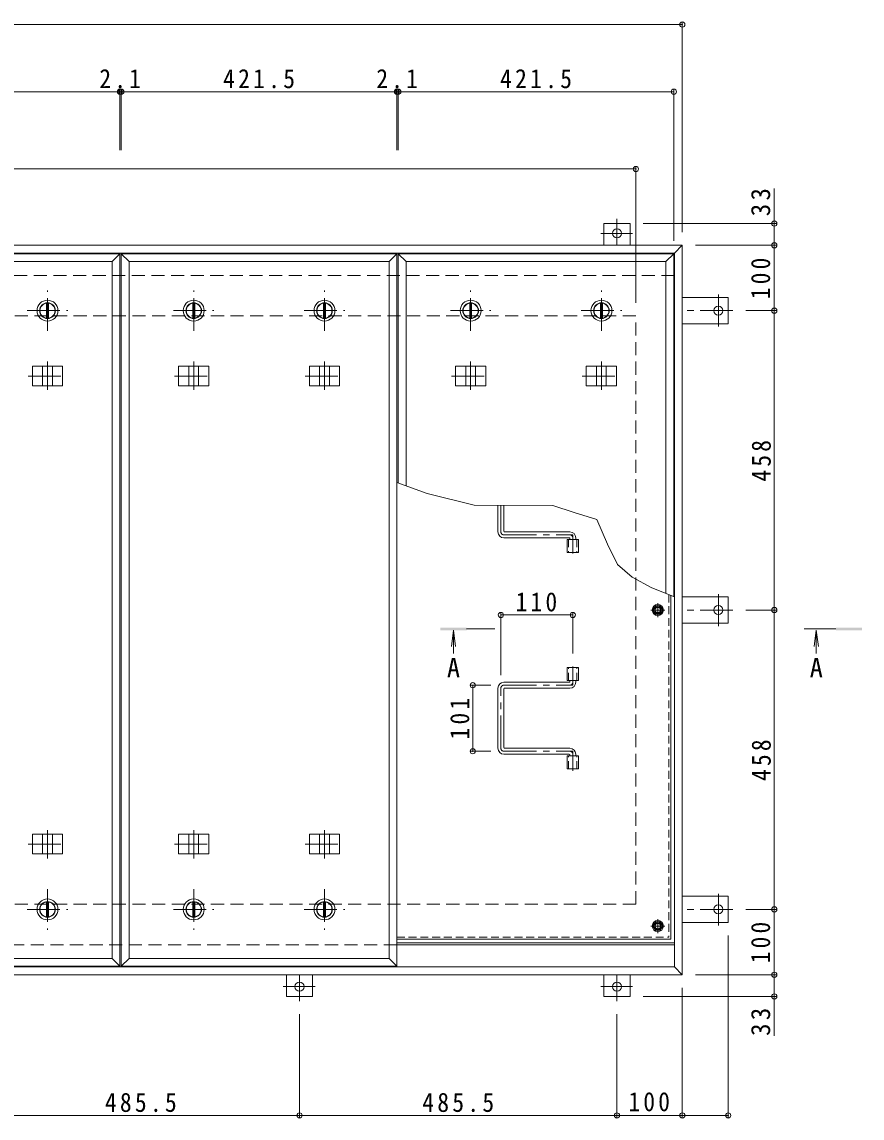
# Model space of a CAD drawing. Units: millimetres at full size, sheet at 1:10. Extents: x -2685 to 2799, y -1962 to 1857.
# Drawn here: x -1273 to 12, y -296 to 1381 of the extents above; entities that cross this region are included whole.
import ezdxf
from ezdxf.enums import TextEntityAlignment as Align

# ---------------------------------------------------------------- set-up
doc = ezdxf.new("R2010")
doc.units = ezdxf.units.MM
doc.header["$LTSCALE"] = 10
doc.header["$PDMODE"] = 32
doc.header["$PDSIZE"] = 8
for name, pattern in [('CHAIN1', [8, 5, -1, 1, -1]), ('DASHED1', [1.8, 1.2, -0.6]), ('DASHED2', [3, 2, -1])]:
    doc.linetypes.add(name, pattern=pattern)
for name, color, linetype, lineweight in [('0-1_躯体', 2, 'DASHED2', 9), ('0-2_仕上', 4, 'Continuous', 9), ('0-3_建具', 4, 'Continuous', 9), ('0-5_寸法', 7, 'Continuous', 9), ('0-6_ハッチ', 6, 'Continuous', 9), ('0-7', 5, 'Continuous', 5), ('0-A', 3, 'CHAIN1', 9), ('0-B', 2, 'Continuous', 9), ('0-C', 2, 'Continuous', 9), ('0-E', 3, 'Continuous', 9), ('0-F', 7, 'Continuous', 9)]:
    doc.layers.add(name, color=color, linetype=linetype, lineweight=lineweight)
doc.styles.add('ＭＳ ゴシック', font='')
doc.styles.get('ＭＳ ゴシック').set_extended_font_data('MS Gothic')

msp = doc.modelspace()

# ---------------------------------------------------------------- linework, layer by layer
at = {"layer": '0-1_躯体'}
for p, q in [((-274.54, 992.92), (-2392.54, 992.92)), ((-2333.54, 930.92), (-333.54, 930.92)), ((-333.54, 30.92), (-333.54, 930.92)), ((-2333.54, 30.92), (-333.54, 30.92)), ((-699.17, -31.08), (-2392.54, -31.08))]:
    msp.add_line(p, q, dxfattribs=at)
at = {"layer": '0-1_躯体', "linetype": 'Continuous'}
msp.add_line((-274.54, -31.08), (-699.17, -31.08), dxfattribs=at)
at = {"layer": '0-2_仕上'}
for p, q in [((-1122.79, -64.08), (-1122.79, 1025.92)), ((-1120.67, -64.08), (-1120.67, 1025.92)), ((-699.17, -64.08), (-699.17, 1025.92)), ((-697.04, 675.17), (-697.04, 1025.92)), ((-275.54, 501.69), (-275.54, 1025.92)), ((-1134.79, -52.08), (-1134.79, 1013.92)), ((-1108.67, -52.08), (-1108.67, 1013.92)), ((-711.17, -52.08), (-711.17, 1013.92)), ((-685.04, 670.84), (-685.04, 1013.92)), ((-287.54, 506.34), (-287.54, 1013.92)), ((-612.54, 450.09), (-615.81, 425.3)), ((-612.54, 450.09), (-612.54, 414.48)), ((-612.54, 450.09), (-609.28, 425.3)), ((-57.6, 450.09), (-60.86, 425.3)), ((-57.6, 450.09), (-54.33, 425.3)), ((-57.6, 450.09), (-57.6, 414.48))]:
    msp.add_line(p, q, dxfattribs=at)
at = {"layer": '0-2_仕上', "color": 3}
for p, q in [((-438.69, 588.92), (-438.69, 568.92)), ((-438.69, 588.92), (-421.39, 588.92)), ((-421.39, 588.92), (-421.39, 568.92)), ((-438.69, 568.92), (-421.39, 568.92)), ((-438.69, 372.92), (-438.69, 392.92)), ((-438.69, 392.92), (-421.39, 392.92)), ((-421.39, 372.92), (-421.39, 392.92)), ((-438.69, 372.92), (-421.39, 372.92)), ((-438.69, 237.92), (-438.69, 257.92)), ((-438.69, 257.92), (-421.39, 257.92)), ((-421.39, 237.92), (-421.39, 257.92)), ((-438.69, 237.92), (-421.39, 237.92))]:
    msp.add_line(p, q, dxfattribs=at)
at = {"layer": '0-2_仕上', "color": 3, "linetype": 'DASHED1'}
for p, q in [((-436.39, 588.92), (-436.39, 568.92)), ((-423.69, 588.92), (-423.69, 568.92)), ((-436.39, 372.92), (-436.39, 392.92)), ((-423.69, 372.92), (-423.69, 392.92)), ((-436.39, 237.92), (-436.39, 257.92)), ((-423.69, 237.92), (-423.69, 257.92))]:
    msp.add_line(p, q, dxfattribs=at)
at = {"layer": '0-2_仕上', "linetype": 'CHAIN1'}
for p, q in [((-549.54, 452.09), (-592.54, 452.09)), ((-76.23, 452.09), (-27.6, 452.09))]:
    msp.add_line(p, q, dxfattribs=at)
at = {"layer": '0-2_仕上'}
for points in [[(-1532.29, 1013.92), (-1544.29, 1025.92), (-1122.79, 1025.92)], [(-1532.29, 1013.92), (-1134.79, 1013.92), (-1122.79, 1025.92)], [(-1108.67, 1013.92), (-1120.67, 1025.92), (-699.17, 1025.92)], [(-1108.67, 1013.92), (-711.17, 1013.92), (-699.17, 1025.92)], [(-685.04, 1013.92), (-697.04, 1025.92), (-275.54, 1025.92)], [(-685.04, 1013.92), (-287.54, 1013.92), (-275.54, 1025.92)], [(-1532.29, -52.08), (-1544.29, -64.08), (-1122.79, -64.08)], [(-1532.29, -52.08), (-1134.79, -52.08), (-1122.79, -64.08)], [(-1108.67, -52.08), (-1120.67, -64.08), (-699.17, -64.08)], [(-1108.67, -52.08), (-711.17, -52.08), (-699.17, -64.08)]]:
    msp.add_lwpolyline(points, dxfattribs=at)
for points in [[(-632.54, 450.09), (-632.54, 454.09), (-592.54, 450.09), (-592.54, 454.09)], [(-27.6, 450.09), (-27.6, 454.09), (12.4, 450.09), (12.4, 454.09)]]:
    msp.add_solid(points, dxfattribs=at)
at = {"layer": '0-3_建具', "color": 2}
for p, q in [((-262.54, 1038.92), (-2404.54, 1038.92)), ((-274.54, 1026.92), (-2392.54, 1026.92)), ((-262.54, 1038.92), (-274.54, 1026.92)), ((-274.54, -65.08), (-274.54, 1026.92)), ((-262.54, -77.08), (-262.54, 1038.92)), ((-274.54, -31.08), (-699.17, -31.08)), ((-274.54, -65.08), (-2392.54, -65.08)), ((-262.54, -77.08), (-274.54, -65.08)), ((-262.54, -77.08), (-2404.54, -77.08))]:
    msp.add_line(p, q, dxfattribs=at)
at = {"layer": '0-3_建具', "linetype": 'CHAIN1'}
for p, q in [((-1233.54, 861.04), (-1233.54, 817.8)), ((-1009.92, 861.04), (-1009.92, 817.8)), ((-809.92, 861.04), (-809.92, 817.8)), ((-586.29, 861.04), (-586.29, 817.8)), ((-386.29, 861.04), (-386.29, 817.8)), ((-1262.95, 838.92), (-1204.13, 838.92)), ((-1039.33, 838.92), (-980.51, 838.92)), ((-839.33, 838.92), (-780.51, 838.92)), ((-615.7, 838.92), (-556.88, 838.92)), ((-415.7, 838.92), (-356.88, 838.92)), ((-1233.54, 100.81), (-1233.54, 144.04)), ((-1009.92, 100.81), (-1009.92, 144.04)), ((-809.92, 100.81), (-809.92, 144.04)), ((-1262.95, 122.92), (-1204.13, 122.92)), ((-1039.33, 122.92), (-980.51, 122.92)), ((-839.33, 122.92), (-780.51, 122.92))]:
    msp.add_line(p, q, dxfattribs=at)
at = {"layer": '0-3_建具'}
for p, q in [((-1256.63, 853.92), (-1256.63, 823.92)), ((-1256.63, 853.92), (-1210.46, 853.92)), ((-1241.04, 853.92), (-1241.04, 823.92)), ((-1226.04, 853.92), (-1226.04, 823.92)), ((-1210.46, 853.92), (-1210.46, 823.92)), ((-1033.01, 853.92), (-1033.01, 823.92)), ((-1033.01, 853.92), (-986.83, 853.92)), ((-1017.42, 853.92), (-1017.42, 823.92)), ((-1002.42, 853.92), (-1002.42, 823.92)), ((-986.83, 853.92), (-986.83, 823.92)), ((-833.01, 853.92), (-833.01, 823.92)), ((-833.01, 853.92), (-786.83, 853.92)), ((-817.42, 853.92), (-817.42, 823.92)), ((-802.42, 853.92), (-802.42, 823.92)), ((-786.83, 853.92), (-786.83, 823.92)), ((-609.38, 853.92), (-609.38, 823.92)), ((-609.38, 853.92), (-563.21, 853.92)), ((-593.79, 853.92), (-593.79, 823.92)), ((-578.79, 853.92), (-578.79, 823.92)), ((-563.21, 853.92), (-563.21, 823.92)), ((-409.38, 853.92), (-409.38, 823.92)), ((-409.38, 853.92), (-363.21, 853.92)), ((-393.79, 853.92), (-393.79, 823.92)), ((-378.79, 853.92), (-378.79, 823.92)), ((-363.21, 853.92), (-363.21, 823.92)), ((-1256.63, 823.92), (-1210.46, 823.92)), ((-1033.01, 823.92), (-986.83, 823.92)), ((-833.01, 823.92), (-786.83, 823.92)), ((-609.38, 823.92), (-563.21, 823.92)), ((-409.38, 823.92), (-363.21, 823.92)), ((-1256.63, 107.92), (-1256.63, 137.92)), ((-1256.63, 137.92), (-1210.46, 137.92)), ((-1241.04, 107.92), (-1241.04, 137.92)), ((-1226.04, 107.92), (-1226.04, 137.92)), ((-1210.46, 107.92), (-1210.46, 137.92)), ((-1033.01, 107.92), (-1033.01, 137.92)), ((-1033.01, 137.92), (-986.83, 137.92)), ((-1017.42, 107.92), (-1017.42, 137.92)), ((-1002.42, 107.92), (-1002.42, 137.92)), ((-986.83, 107.92), (-986.83, 137.92)), ((-833.01, 107.92), (-833.01, 137.92)), ((-833.01, 137.92), (-786.83, 137.92)), ((-817.42, 107.92), (-817.42, 137.92)), ((-802.42, 107.92), (-802.42, 137.92)), ((-786.83, 107.92), (-786.83, 137.92)), ((-1256.63, 107.92), (-1210.46, 107.92)), ((-1033.01, 107.92), (-986.83, 107.92)), ((-833.01, 107.92), (-786.83, 107.92))]:
    msp.add_line(p, q, dxfattribs=at)
at = {"layer": '0-5_寸法'}
for p, q in [((-121.82, 1072.12), (-121.82, 1125.88)), ((-652.65, 659.15), (-699.17, 675.93)), ((-121.82, -110.28), (-121.82, -170.62))]:
    msp.add_line(p, q, dxfattribs=at)
msp.add_lwpolyline([(-274.54, 501.31), (-309.09, 514.68), (-339.32, 531.1), (-361.89, 550.34), (-377.24, 581.79), (-393.06, 619.25), (-428.02, 629.94), (-460.58, 640.74), (-580.73, 641.46), (-652.65, 659.15)], dxfattribs=at)
at = {"layer": '0-6_ハッチ'}
for p, q in [((-544.54, 641.25), (-544.54, 600.42)), ((-535.54, 641.19), (-535.54, 601.42)), ((-435.54, 591.42), (-535.54, 591.42)), ((-534.54, 600.42), (-434.54, 600.42)), ((-434.54, 590.42), (-434.54, 588.92)), ((-425.54, 591.42), (-425.54, 588.92)), ((-435.54, 370.42), (-535.54, 370.42)), ((-434.54, 371.42), (-434.54, 372.92)), ((-425.54, 370.42), (-425.54, 372.92)), ((-544.54, 269.42), (-544.54, 361.42)), ((-535.54, 270.42), (-535.54, 360.42)), ((-534.54, 361.42), (-434.54, 361.42)), ((-534.54, 269.42), (-434.54, 269.42)), ((-435.54, 260.42), (-535.54, 260.42)), ((-434.54, 259.42), (-434.54, 257.92)), ((-425.54, 260.42), (-425.54, 257.92)), ((-699.17, -28.08), (-274.54, -28.08)), ((-699.17, -31.08), (-274.54, -31.08))]:
    msp.add_line(p, q, dxfattribs=at)
at = {"layer": '0-6_ハッチ', "linetype": 'CHAIN1'}
for p, q in [((-540.04, 641.22), (-540.04, 600.43)), ((-535.53, 595.92), (-430.04, 595.92)), ((-430.04, 567.54), (-430.04, 595.92)), ((-430.04, 394.3), (-430.04, 365.92)), ((-540.04, 269.43), (-540.04, 361.41)), ((-535.53, 365.92), (-430.04, 365.92)), ((-535.53, 264.92), (-430.04, 264.92)), ((-430.04, 235.04), (-430.04, 264.92))]:
    msp.add_line(p, q, dxfattribs=at)
at = {"layer": '0-6_ハッチ'}
for centre, radius, start, end in [((-535.54, 600.42), 9, 180, 270), ((-534.54, 601.42), 1, 180, 270), ((-435.54, 590.42), 1, 0, 90), ((-434.54, 591.42), 9, 0, 90), ((-535.54, 361.42), 9, 90, 180), ((-435.54, 371.42), 1, 270, 0), ((-434.54, 370.42), 9, 270, 0), ((-534.54, 360.42), 1, 90, 180), ((-535.54, 269.42), 9, 180, 270), ((-534.54, 270.42), 1, 180, 270), ((-434.54, 260.42), 9, 0, 90), ((-435.54, 259.42), 1, 0, 90)]:
    msp.add_arc(centre, radius, start, end, dxfattribs=at)
at = {"layer": '0-6_ハッチ', "linetype": 'CHAIN1'}
for centre, radius, start, end in [((-535.53, 600.43), 4.51, 180, 270), ((-434.54, 591.42), 4.5, 360, 89.70431), ((-434.54, 370.42), 4.5, 270.29569, 0), ((-535.53, 361.41), 4.51, 90, 180), ((-535.53, 269.43), 4.51, 180, 270), ((-434.54, 260.42), 4.5, 0, 89.70431)]:
    msp.add_arc(centre, radius, start, end, dxfattribs=at)
at = {"layer": '0-7'}
for centre, radius in [((-300.04, 480.92), 5), ((-300.04, 480.92), 4.19), ((-300.04, -2.58), 5), ((-300.04, -2.58), 4.19)]:
    msp.add_circle(centre, radius, dxfattribs=at)
at = {"layer": '0-A', "linetype": 'DASHED1'}
for p in [(-283.24, 504.68), (-699.17, -19.38)]:
    msp.add_line(p, (-283.24, -19.38), dxfattribs=at)
at = {"layer": '0-A', "linetype": 'Continuous'}
for q in [(-280.04, 503.44), (-699.17, -22.58)]:
    msp.add_line((-280.04, -22.58), q, dxfattribs=at)
at = {"layer": '0-A'}
for p, q in [((-300.04, 470.24), (-300.04, 491.6)), ((-289.36, 480.92), (-310.72, 480.92)), ((-300.04, -13.26), (-300.04, 8.1)), ((-289.36, -2.58), (-310.72, -2.58))]:
    msp.add_line(p, q, dxfattribs=at)
at = {"layer": '0-B'}
for p, q in [((-307.54, 480.92), (-303.79, 487.42)), ((-303.79, 487.42), (-296.3, 487.42)), ((-292.54, 480.92), (-296.3, 487.42)), ((-292.54, 480.92), (-296.3, 474.42)), ((-307.54, -2.58), (-303.79, 3.92)), ((-303.79, 3.92), (-296.3, 3.92)), ((-292.54, -2.58), (-296.3, 3.92)), ((-292.54, -2.58), (-296.3, -9.08))]:
    msp.add_line(p, q, dxfattribs=at)
for points in [[(-307.54, 480.92), (-303.79, 474.42), (-296.3, 474.42)], [(-307.54, -2.58), (-303.79, -9.08), (-296.3, -9.08)]]:
    msp.add_lwpolyline(points, dxfattribs=at)
for centre, radius in [((-300.04, 480.92), 8.5), ((-300.04, 480.92), 6.5), ((-300.04, -2.58), 8.5), ((-300.04, -2.58), 6.5)]:
    msp.add_circle(centre, radius, dxfattribs=at)
at = {"layer": '0-C', "linetype": 'CHAIN1'}
for p, q in [((-1233.54, 907.92), (-1233.54, 969.92)), ((-1009.92, 907.92), (-1009.92, 969.92)), ((-809.92, 907.92), (-809.92, 969.92)), ((-586.29, 907.92), (-586.29, 969.92)), ((-386.29, 907.92), (-386.29, 969.92)), ((-1264.54, 938.92), (-1202.54, 938.92)), ((-1040.92, 938.92), (-978.92, 938.92)), ((-840.92, 938.92), (-778.92, 938.92)), ((-617.29, 938.92), (-555.29, 938.92)), ((-417.29, 938.92), (-355.29, 938.92)), ((-1233.54, 53.92), (-1233.54, -8.08)), ((-1009.92, 53.92), (-1009.92, -8.08)), ((-809.92, 53.92), (-809.92, -8.08)), ((-1264.54, 22.92), (-1202.54, 22.92)), ((-1040.92, 22.92), (-978.92, 22.92)), ((-840.92, 22.92), (-778.92, 22.92))]:
    msp.add_line(p, q, dxfattribs=at)
at = {"layer": '0-C'}
for p, q in [((-1235.04, 950.33), (-1235.04, 927.52)), ((-1232.04, 950.33), (-1232.04, 927.52)), ((-1011.42, 950.33), (-1011.42, 927.52)), ((-1008.42, 950.33), (-1008.42, 927.52)), ((-811.42, 950.33), (-811.42, 927.52)), ((-808.42, 950.33), (-808.42, 927.52)), ((-587.79, 950.33), (-587.79, 927.52)), ((-584.79, 950.33), (-584.79, 927.52)), ((-387.79, 950.33), (-387.79, 927.52)), ((-384.79, 950.33), (-384.79, 927.52)), ((-1235.04, 11.52), (-1235.04, 34.33)), ((-1232.04, 11.52), (-1232.04, 34.33)), ((-1011.42, 11.52), (-1011.42, 34.33)), ((-1008.42, 11.52), (-1008.42, 34.33)), ((-811.42, 11.52), (-811.42, 34.33)), ((-808.42, 11.52), (-808.42, 34.33))]:
    msp.add_line(p, q, dxfattribs=at)
for centre, radius in [((-1233.54, 938.92), 16), ((-1233.54, 938.92), 12), ((-1233.54, 938.92), 11.5), ((-1009.92, 938.92), 16), ((-1009.92, 938.92), 12), ((-1009.92, 938.92), 11.5), ((-809.92, 938.92), 16), ((-809.92, 938.92), 12), ((-809.92, 938.92), 11.5), ((-586.29, 938.92), 16), ((-586.29, 938.92), 12), ((-586.29, 938.92), 11.5), ((-386.29, 938.92), 16), ((-386.29, 938.92), 12), ((-386.29, 938.92), 11.5), ((-1233.54, 22.92), 16), ((-1233.54, 22.92), 12), ((-1233.54, 22.92), 11.5), ((-1009.92, 22.92), 16), ((-1009.92, 22.92), 12), ((-1009.92, 22.92), 11.5), ((-809.92, 22.92), 16), ((-809.92, 22.92), 12), ((-809.92, 22.92), 11.5)]:
    msp.add_circle(centre, radius, dxfattribs=at)
at = {"layer": '0-E', "linetype": 'CHAIN1'}
for p, q in [((-362.54, 1079.28), (-362.54, 1039.12)), ((-387.38, 1057.12), (-338.5, 1057.12)), ((-207.34, 963.76), (-207.34, 914.88)), ((-185.18, 938.92), (-262.54, 938.92)), ((-207.34, 456.08), (-207.34, 504.97)), ((-185.18, 480.92), (-262.54, 480.92)), ((-207.34, -1.92), (-207.34, 46.97)), ((-185.18, 22.92), (-262.54, 22.92)), ((-848.04, -117.43), (-848.04, -77.28)), ((-362.54, -117.43), (-362.54, -77.28)), ((-872.88, -95.28), (-824, -95.28)), ((-387.38, -95.28), (-338.5, -95.28))]:
    msp.add_line(p, q, dxfattribs=at)
at = {"layer": '0-E'}
for p, q in [((-382.54, 1072.12), (-342.54, 1072.12)), ((-382.54, 1038.92), (-382.54, 1072.12)), ((-342.54, 1038.92), (-342.54, 1072.12)), ((-262.54, 958.92), (-192.34, 958.92)), ((-192.34, 958.92), (-192.34, 918.92)), ((-262.54, 918.92), (-192.34, 918.92)), ((-262.54, 500.92), (-192.34, 500.92)), ((-192.34, 460.92), (-192.34, 500.92)), ((-262.54, 460.92), (-192.34, 460.92)), ((-262.54, 42.92), (-192.34, 42.92)), ((-192.34, 2.92), (-192.34, 42.92)), ((-262.54, 2.92), (-192.34, 2.92)), ((-868.04, -77.08), (-868.04, -110.28)), ((-828.04, -77.08), (-828.04, -110.28)), ((-382.54, -77.08), (-382.54, -110.28)), ((-342.54, -77.08), (-342.54, -110.28)), ((-868.04, -110.28), (-828.04, -110.28)), ((-382.54, -110.28), (-342.54, -110.28))]:
    msp.add_line(p, q, dxfattribs=at)
for centre in [(-362.54, 1057.12), (-207.34, 938.92), (-207.34, 480.92), (-207.34, 22.92), (-848.04, -95.28), (-362.54, -95.28)]:
    msp.add_circle(centre, 7, dxfattribs=at)
at = {"layer": '0-F'}
for p, q in [((-2404.54, 1376.64), (-262.54, 1376.64)), ((-262.54, 1379.64), (-262.54, 1058.92)), ((-1122.79, 1276.84), (-1122.79, 1184.54)), ((-1120.67, 1276.84), (-1120.67, 1184.54)), ((-699.17, 1276.84), (-699.17, 1184.54)), ((-697.04, 1276.84), (-697.04, 1184.54)), ((-275.54, 1276.84), (-275.54, 1045.92)), ((-1544.29, 1273.84), (-1122.79, 1273.84)), ((-1122.79, 1273.84), (-1120.67, 1273.84)), ((-1120.67, 1273.84), (-699.17, 1273.84)), ((-699.17, 1273.84), (-697.04, 1273.84)), ((-697.04, 1273.84), (-275.54, 1273.84)), ((-333.54, 1158.64), (-333.54, 950.92)), ((-2333.54, 1155.64), (-333.54, 1155.64)), ((-118.82, 1072.12), (-322.54, 1072.12)), ((-121.82, 1038.92), (-121.82, 1072.12)), ((-118.82, 1038.92), (-242.54, 1038.92)), ((-121.82, 1038.92), (-121.82, 938.92)), ((-118.82, 938.92), (-165.18, 938.92)), ((-121.82, 480.92), (-121.82, 938.92)), ((-540.04, 476.35), (-540.04, 381.41)), ((-540.04, 473.35), (-430.04, 473.35)), ((-430.04, 476.35), (-430.04, 414.3)), ((-118.82, 480.92), (-165.18, 480.92)), ((-121.82, 22.92), (-121.82, 480.92)), ((-586.01, 365.92), (-555.53, 365.92)), ((-583.01, 365.92), (-583.01, 264.92)), ((-586.01, 264.92), (-555.53, 264.92)), ((-118.82, 22.92), (-165.18, 22.92)), ((-121.82, 22.92), (-121.82, -77.08)), ((-192.34, -295.32), (-192.34, -17.08)), ((-118.82, -77.08), (-242.54, -77.08)), ((-121.82, -77.08), (-121.82, -110.28)), ((-262.54, -295.32), (-262.54, -97.08)), ((-118.82, -110.28), (-322.54, -110.28)), ((-848.04, -295.32), (-848.04, -137.43)), ((-362.54, -295.32), (-362.54, -137.43)), ((-1333.54, -292.32), (-848.04, -292.32)), ((-848.04, -292.32), (-362.54, -292.32)), ((-362.54, -292.32), (-262.54, -292.32)), ((-262.54, -292.32), (-192.34, -292.32))]:
    msp.add_line(p, q, dxfattribs=at)
for p in [(-262.54, 1376.64), (-1122.79, 1273.84), (-1120.67, 1273.84), (-699.17, 1273.84), (-697.04, 1273.84), (-275.54, 1273.84), (-333.54, 1155.64), (-121.82, 1072.12), (-121.82, 1038.92), (-121.82, 938.92), (-540.04, 473.35), (-430.04, 473.35), (-121.82, 480.92), (-583.01, 365.92), (-583.01, 264.92), (-121.82, 22.92), (-121.82, -77.08), (-121.82, -110.28), (-848.04, -292.32), (-362.54, -292.32), (-262.54, -292.32), (-192.34, -292.32)]:
    msp.add_point(p, dxfattribs=at)

# ---------------------------------------------------------------- texts
at = {"layer": '0-5_寸法', "color": 2, "style": 'ＭＳ ゴシック'}
for p in [(-622.54, 369.39), (-67.6, 369.39)]:
    msp.add_text('A', height=29.33, dxfattribs=at).set_placement(p, align=Align.BOTTOM_LEFT)
at = {"layer": '0-F', "color": 2, "char_height": 29.33, "attachment_point": 7, "style": 'ＭＳ ゴシック'}
for s, insert in [('\\T1.27;\\W0.9;2.1', (-1154.23, 1278.84)), ('\\T1.28;\\W0.9;421.5', (-964.92, 1278.84)), ('\\T1.27;\\W0.9;2.1', (-730.61, 1278.84)), ('\\T1.28;\\W0.9;421.5', (-541.29, 1278.84)), ('\\T1.27;\\W0.9;110', (-517.54, 478.35)), ('\\T1.28;\\W0.9;485.5', (-1145.79, -287.32)), ('\\T1.28;\\W0.9;485.5', (-660.29, -287.32)), ('\\T1.27;\\W0.9;100', (-345.04, -286.32))]:
    msp.add_mtext(s, dxfattribs=dict(at, insert=insert))
at = {"layer": '0-F', "color": 2, "char_height": 29.33, "attachment_point": 7, "rotation": 90, "style": 'ＭＳ ゴシック'}
for s, insert in [('\\T1.27;\\W0.95;33', (-127.82, 1083.38)), ('\\T1.27;\\W0.9;100', (-127.82, 956.42)), ('\\T1.27;\\W0.9;458', (-126.82, 677.42)), ('\\T1.27;\\W0.9;101', (-588.01, 282.92)), ('\\T1.27;\\W0.9;458', (-126.82, 219.42)), ('\\T1.27;\\W0.9;100', (-127.82, -59.58)), ('\\T1.27;\\W0.95;33', (-127.82, -170.62))]:
    msp.add_mtext(s, dxfattribs=dict(at, insert=insert))

doc.saveas('drawing.dxf')
